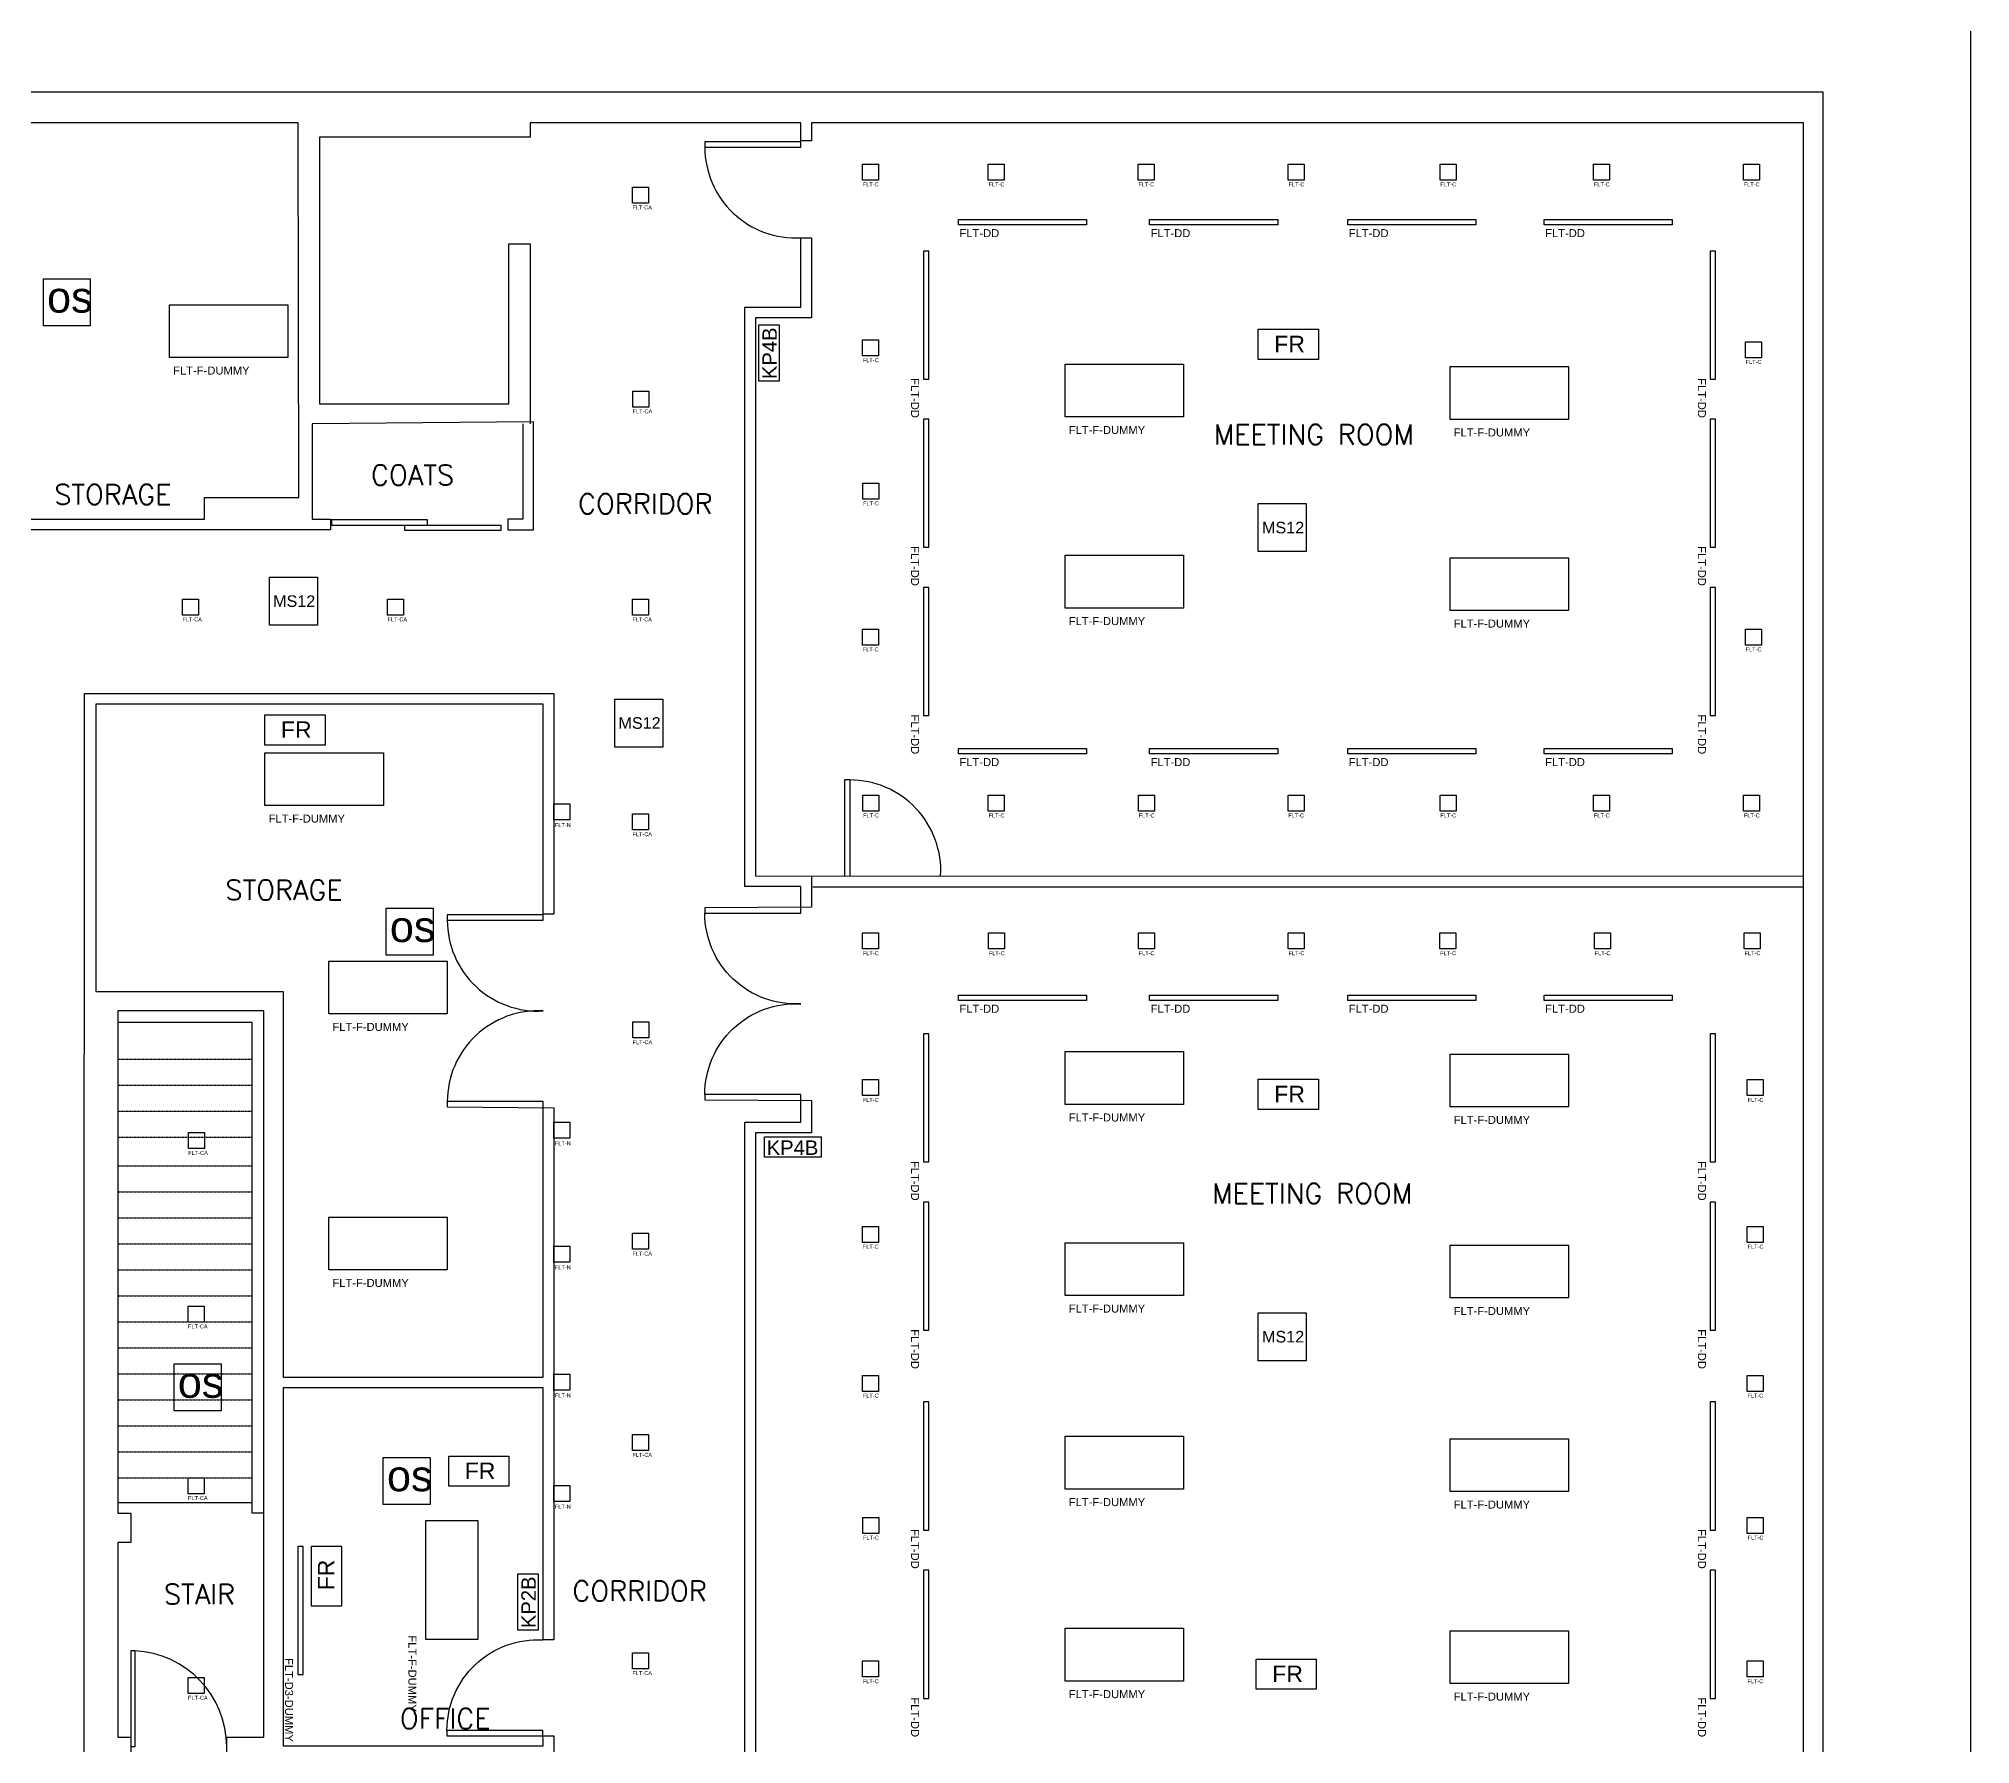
# Model space of a CAD drawing. Header units: feet. Extents: x 0 to 2574, y 0 to 1989.
# Drawn here: x 1850 to 2574, y 664 to 1304 of the extents above; entities that cross this region are included whole.
import ezdxf
from ezdxf.enums import TextEntityAlignment as Align

# ---------------------------------------------------------------- set-up
doc = ezdxf.new("R2010")
doc.units = ezdxf.units.FT
doc.header["$MEASUREMENT"] = 0
doc.linetypes.add('HIDDEN2', pattern=[0.1875, 0.125, -0.0625])
doc.layers.get('0').update_dxf_attribs({"color": 255})
doc.layers.add('FLT-FIXTURE', color=90, linetype='Continuous')
doc.layers.add('FLT-PERIPHERALS', color=140, linetype='Continuous')
doc.styles.add('SET200', font='romans.shx', dxfattribs={"height": 200})
doc.styles.get("Standard").update_dxf_attribs({"font": 'arial.ttf'})

# ---------------------------------------------------------------- blocks, each defined once
blk = doc.blocks.new('FLT-F-DUMMY')
at = {"layer": 'FLT-FIXTURE'}
blk.add_lwpolyline([(0, 19.78), (44.39, 19.78), (44.39, 0), (0, 0)], close=True, dxfattribs=at)
blk.add_attdef('FLT-F-DUMMY', (1.37, -6.41), '', height=3, dxfattribs=at)
blk = doc.blocks.new('FLT-DD')
at = {"layer": 'FLT-FIXTURE'}
blk.add_lwpolyline([(0, 2), (48, 2), (48, 0), (0, 0)], close=True, dxfattribs=at)
blk.add_attdef('FLT-DD', (0.36, -4.61), '', height=3, dxfattribs=at)
blk = doc.blocks.new('FLT-CA')
at = {"layer": 'FLT-FIXTURE'}
blk.add_lwpolyline([(0, 6), (6, 6), (6, 0), (0, 0)], close=True, dxfattribs=at)
blk.add_attdef('FLT-CA', (-0.03, -2.37), '', height=1.5, dxfattribs=at)
blk = doc.blocks.new('FLT-MS12')
at = {"layer": 'FLT-PERIPHERALS'}
blk.add_lwpolyline([(0, 18), (18, 18), (18, 0), (0, 0)], close=True, dxfattribs=at)
at = {"layer": 'FLT-PERIPHERALS', "insert": (1.4, 11.18), "char_height": 4.333, "attachment_point": 1}
blk.add_mtext_dynamic_manual_height_columns('MS12', width=17.9976, gutter_width=1, heights=[0], dxfattribs=at)
blk = doc.blocks.new('FLT-FR')
at = {"layer": 'FLT-FIXTURE'}
blk.add_lwpolyline([(0, 11.34), (22.51, 11.34), (22.51, 0), (0, 0)], close=True, dxfattribs=at)
at = {"layer": 'FLT-FIXTURE', "insert": (5.99, 8.89), "char_height": 6.17, "attachment_point": 1}
blk.add_mtext_dynamic_manual_height_columns('FR', width=17.4623, gutter_width=1, heights=[0], dxfattribs=at)
blk = doc.blocks.new('FLT-C')
at = {"layer": 'FLT-FIXTURE'}
blk.add_lwpolyline([(0, 6), (6, 6), (6, 0), (0, 0)], close=True, dxfattribs=at)
blk.add_attdef('FLT-C', (0.12, -2.34), '', height=1.5, dxfattribs=at)
blk = doc.blocks.new('FLT-KP4D')
at = {"layer": 'FLT-PERIPHERALS'}
blk.add_lwpolyline([(0, 7.56), (21.17, 7.56), (21.17, 0), (0, 0)], close=True, dxfattribs=at)
at = {"layer": 'FLT-PERIPHERALS', "insert": (0.81, 6.25), "char_height": 5.415, "attachment_point": 1}
blk.add_mtext_dynamic_manual_height_columns('KP4B', width=21.1686, gutter_width=1, heights=[0], dxfattribs=at)
blk = doc.blocks.new('FLT-D3-DUMMY')
at = {"layer": 'FLT-FIXTURE'}
blk.add_lwpolyline([(0, 0), (0, 2), (48, 2), (48, 0)], close=True, dxfattribs=at)
blk.add_attdef('FLT-D3-DUMMY', (6.22, -4.79), '', height=3, dxfattribs=at)
blk = doc.blocks.new('FLT-KP2D')
at = {"layer": 'FLT-PERIPHERALS'}
blk.add_lwpolyline([(0, 7.56), (21.17, 7.56), (21.17, 0), (0, 0)], close=True, dxfattribs=at)
at = {"layer": 'FLT-PERIPHERALS', "insert": (0.81, 6.25), "char_height": 5.415, "attachment_point": 1}
blk.add_mtext_dynamic_manual_height_columns('KP2B', width=21.1686, gutter_width=1, heights=[0], dxfattribs=at)
blk = doc.blocks.new('AN')
at = {"style": 'SET200'}
blk.add_attdef('AREA', text='', height=7.49, dxfattribs=at).set_placement((17.79, -9.96), align=Align.CENTER)
blk = doc.blocks.new('FLT- OS')
at = {"layer": 'FLT-PERIPHERALS'}
blk.add_lwpolyline([(0, 17.6), (17.6, 17.6), (17.6, 0), (0, 0)], close=True, dxfattribs=at)
at = {"layer": 'FLT-PERIPHERALS', "insert": (1.38, 16.52), "char_height": 11.596, "attachment_point": 1}
blk.add_mtext_dynamic_manual_height_columns('os', width=5.9177, gutter_width=1, heights=[0], dxfattribs=at)
blk = doc.blocks.new('FLT-N')
at = {"layer": 'FLT-FIXTURE'}
blk.add_lwpolyline([(0, 6), (5.99, 6), (5.99, 0), (0, 0)], close=True, dxfattribs=at)
blk.add_attdef('FLT-N', (0.34, -2.69), '', height=1.5, dxfattribs=at)

msp = doc.modelspace()

# ---------------------------------------------------------------- linework, layer by layer
for p, q in [((2153.96, 1025.98), (2153.96, 989.98)), ((1879.43, 755.04), (1929.8, 755.04))]:
    msp.add_line(p, q)
at = {"linetype": 'HIDDEN2', "ltscale": 0.5}
for p, q in [((1879.43, 921.29), (1929.8, 921.29)), ((1879.43, 911.54), (1929.8, 911.54)), ((1879.43, 901.79), (1929.8, 901.79)), ((1879.43, 892.04), (1929.8, 892.04)), ((1879.43, 881.29), (1929.8, 881.29)), ((1879.43, 871.54), (1929.8, 871.54)), ((1879.43, 861.79), (1929.8, 861.79)), ((1879.43, 852.04), (1929.8, 852.04)), ((1879.43, 842.29), (1929.8, 842.29)), ((1879.43, 832.54), (1929.8, 832.54)), ((1879.43, 822.79), (1929.8, 822.79)), ((1879.43, 813.04), (1929.8, 813.04)), ((1879.43, 803.29), (1929.8, 803.29)), ((1879.43, 793.54), (1929.8, 793.54)), ((1879.43, 783.79), (1929.8, 783.79)), ((1879.43, 774.04), (1929.8, 774.04)), ((1879.43, 764.29), (1929.8, 764.29))]:
    msp.add_line(p, q, dxfattribs=at)
msp.add_lwpolyline([(0, 1988.79), (2574.01, 1988.79), (2574.01, 0), (0, 0)], close=True)
for points in [[(54.61, 1284.04), (2518.76, 1284.04), (2518.76, 255.04)], [(2031.28, 1159.54), (2031.28, 1123.7), (2025.67, 1123.7), (2025.67, 1119.7), (2035.28, 1119.7), (2035.28, 1160.26), (1952.28, 1159.54), (1952.28, 1123.7), (1959.17, 1123.7), (1959.17, 1119.7), (1797.45, 1119.7), (1797.45, 1123.7), (1912.03, 1123.7), (1912.03, 1131.82), (1947.28, 1131.82), (1947.05, 1272.41), (1756.11, 1272.41), (1756.11, 1123.7), (1763.45, 1123.7), (1763.45, 1159.2)], [(2139.54, 989.99), (2139.54, 978.31), (2099.54, 978.04), (2099.54, 976.04), (2135.54, 976.04), (2135.54, 985.99), (2114.54, 985.99), (2114.54, 1203.28), (2135.54, 1203.28), (2135.54, 1229.28), (2139.54, 1229.28), (2139.54, 1199.28), (2118.54, 1199.28), (2118.54, 989.99), (2511.51, 989.85)], [(1995.63, 1121.51), (1995.63, 1123.51), (1959.63, 1123.51), (1959.63, 1121.51), (2023.04, 1121.51), (2023.04, 1119.51), (1987.04, 1119.51), (1987.04, 1121.51)], [(1885.8, 699.41), (1884.3, 699.41), (1884.3, 659.79), (1879.43, 659.79), (1879.43, 505.14), (1866.69, 505.14), (1866.68, 517.28), (1867.02, 1058.35), (2042.99, 1058.35), (2042.99, 975.63), (2038.99, 975.63), (2038.99, 1054.35), (1871.26, 1054.35), (1871.26, 946.66), (1941.43, 946.66), (1941.43, 802.11), (2038.99, 802.11), (2038.99, 905.36), (2002.99, 905.36)], [(2511.51, 985.83), (2139.98, 985.83)], [(2002.87, 653.88), (2038.87, 653.88), (2038.8, 659.79), (1920.3, 659.79), (1920.3, 667.04), (1934.18, 667.04), (1934.18, 939.41), (1879.43, 939.41), (1879.43, 751.04), (1884.3, 751.04), (1884.3, 740.04), (1879.43, 740.04), (1879.43, 667.04), (1884.3, 667.04)], [(1934.18, 751.04), (1929.8, 751.04), (1929.8, 935.04), (1879.43, 935.04)]]:
    msp.add_lwpolyline(points)
for points in [[(1964.56, 255.04, 0.402695), (1999.06, 219.04), (1999.06, 260.04), (2001.06, 260.04), (2001.05, 264.04), (2511.51, 264.04), (2511.51, 1272.41), (2139.54, 1272.41), (2139.54, 1265.55), (2135.54, 1265.55), (2135.54, 1272.41), (2034.05, 1272.41), (2034.05, 1267.04), (1955.05, 1267.04), (1955.05, 1167.04), (2026.05, 1167.04), (2026.05, 1227.04), (2034.05, 1227.04), (2034.05, 1159.54)], [(2099.54, 1263.28), (2135.54, 1263.28), (2135.54, 1265.28), (2099.54, 1265.28), (2099.54, 1263.28, 0.431046), (2135.54, 1229.28)], [(2187.96, 989.98, 0.431046), (2153.96, 1025.98), (2151.96, 1025.98), (2151.96, 989.98)], [(2002.99, 973.36), (2038.99, 973.36), (2038.99, 975.36), (2002.99, 975.36), (2002.99, 973.36, 0.431046), (2038.99, 939.36)], [(2099.54, 366.04), (2135.54, 366.04), (2135.54, 376), (2114.54, 376), (2114.54, 897.66), (2135.54, 897.66), (2135.54, 908.04), (2099.54, 908.04, -0.431046), (2135.54, 942.04, -0.431046), (2099.54, 976.04)], [(2038.99, 939.36, 0.431046), (2002.99, 905.36), (2002.99, 903.36), (2042.99, 903.08), (2042.99, 703.56), (2038.99, 703.56), (2038.99, 798.11), (1941.43, 798.11), (1941.43, 663.79), (2038.99, 663.79), (2038.87, 669.56), (2002.87, 669.56, -0.431046), (2038.87, 703.56)], [(2099.54, 908.04), (2099.54, 906.04), (2139.54, 905.76), (2139.54, 893.66), (2118.54, 893.66), (2118.54, 380), (2139.54, 380), (2139.54, 368.32), (2099.54, 368.04), (2099.54, 366.04, 0.431046), (2135.54, 332.04, 0.431046), (2099.54, 298.04), (2099.54, 296.04), (2139.54, 296.04), (2139.54, 264.04)], [(1920.3, 663.41, 0.401442), (1885.8, 699.41), (1885.8, 663.41), (1884.3, 663.41)], [(2002.87, 669.56), (2002.87, 667.56), (2042.99, 667.56), (2042.99, 655.88), (2002.87, 655.88), (2002.87, 653.88, 0.431046), (2038.87, 619.88)]]:
    msp.add_lwpolyline(points, format="xyb")

# ---------------------------------------------------------------- block references
for p, values in [((2310.08, 1161.72), {'AREA': 'MEETING ROOM'}), ((1972.17, 1146.52), {'AREA': 'COATS'}), ((1859.82, 1139.2), {'AREA': 'STORAGE'}), ((2059.44, 1135.76), {'AREA': 'CORRIDOR'}), ((1924, 990.93), {'AREA': 'STORAGE'}), ((2309.45, 877.19), {'AREA': 'MEETING ROOM'}), ((1892.32, 726.86), {'AREA': 'STAIR'}), ((2057.3, 728.11), {'AREA': 'CORRIDOR'}), ((1984.41, 680.25), {'AREA': 'OFFICE'})]:
    msp.add_blockref('AN', p).add_auto_attribs(values)
at = {"layer": 'FLT-FIXTURE'}
for name, p, values in [('FLT-C', (2158.66, 1250.86), {'FLT-C': 'FLT-C'}), ('FLT-C', (2205.81, 1250.86), {'FLT-C': 'FLT-C'}), ('FLT-C', (2262, 1250.86), {'FLT-C': 'FLT-C'}), ('FLT-C', (2318.28, 1250.86), {'FLT-C': 'FLT-C'}), ('FLT-C', (2375.19, 1250.86), {'FLT-C': 'FLT-C'}), ('FLT-C', (2432.74, 1250.86), {'FLT-C': 'FLT-C'}), ('FLT-C', (2488.93, 1250.86), {'FLT-C': 'FLT-C'}), ('FLT-CA', (2072.45, 1242.27), {'FLT-CA': 'FLT-CA'}), ('FLT-DD', (2194.66, 1234.1), {'FLT-DD': 'FLT-DD'}), ('FLT-DD', (2266.32, 1234.1), {'FLT-DD': 'FLT-DD'}), ('FLT-DD', (2340.61, 1234.1), {'FLT-DD': 'FLT-DD'}), ('FLT-DD', (2414.24, 1234.1), {'FLT-DD': 'FLT-DD'}), ('FLT-F-DUMMY', (1898.86, 1184.4), {'FLT-F-DUMMY': 'FLT-F-DUMMY'}), ('FLT-C', (2158.66, 1184.96), {'FLT-C': 'FLT-C'}), ('FLT-C', (2489.65, 1184.3), {'FLT-C': 'FLT-C'}), ('FLT-F-DUMMY', (2234.64, 1162.1), {'FLT-F-DUMMY': 'FLT-F-DUMMY'}), ('FLT-F-DUMMY', (2378.95, 1161.18), {'FLT-F-DUMMY': 'FLT-F-DUMMY'}), ('FLT-CA', (2072.53, 1165.81), {'FLT-CA': 'FLT-CA'}), ('FLT-C', (2158.75, 1131.25), {'FLT-C': 'FLT-C'}), ('FLT-F-DUMMY', (2234.64, 1090.45), {'FLT-F-DUMMY': 'FLT-F-DUMMY'}), ('FLT-F-DUMMY', (2378.95, 1089.53), {'FLT-F-DUMMY': 'FLT-F-DUMMY'}), ('FLT-CA', (1903.73, 1087.81), {'FLT-CA': 'FLT-CA'}), ('FLT-CA', (1980.63, 1087.81), {'FLT-CA': 'FLT-CA'}), ('FLT-CA', (2072.45, 1087.81), {'FLT-CA': 'FLT-CA'}), ('FLT-C', (2158.66, 1076.53), {'FLT-C': 'FLT-C'}), ('FLT-C', (2489.65, 1076.53), {'FLT-C': 'FLT-C'}), ('FLT-F-DUMMY', (1934.64, 1016.4), {'FLT-F-DUMMY': 'FLT-F-DUMMY'}), ('FLT-DD', (2194.66, 1035.78), {'FLT-DD': 'FLT-DD'}), ('FLT-DD', (2266.32, 1035.78), {'FLT-DD': 'FLT-DD'}), ('FLT-DD', (2340.61, 1035.78), {'FLT-DD': 'FLT-DD'}), ('FLT-DD', (2414.24, 1035.78), {'FLT-DD': 'FLT-DD'}), ('FLT-N', (2042.99, 1010.99), {'FLT-N': 'FLT-N'}), ('FLT-C', (2158.75, 1014.25), {'FLT-C': 'FLT-C'}), ('FLT-C', (2205.81, 1014.25), {'FLT-C': 'FLT-C'}), ('FLT-C', (2262.09, 1014.25), {'FLT-C': 'FLT-C'}), ('FLT-C', (2318.19, 1014.25), {'FLT-C': 'FLT-C'}), ('FLT-C', (2375.19, 1014.25), {'FLT-C': 'FLT-C'}), ('FLT-C', (2432.74, 1014.25), {'FLT-C': 'FLT-C'}), ('FLT-C', (2489.01, 1014.25), {'FLT-C': 'FLT-C'}), ('FLT-CA', (2072.45, 1007.27), {'FLT-CA': 'FLT-CA'}), ('FLT-C', (2158.66, 962.62), {'FLT-C': 'FLT-C'}), ('FLT-C', (2205.9, 962.62), {'FLT-C': 'FLT-C'}), ('FLT-C', (2262.09, 962.62), {'FLT-C': 'FLT-C'}), ('FLT-C', (2318.28, 962.62), {'FLT-C': 'FLT-C'}), ('FLT-C', (2375.1, 962.62), {'FLT-C': 'FLT-C'}), ('FLT-C', (2433.05, 962.62), {'FLT-C': 'FLT-C'}), ('FLT-C', (2489.25, 962.62), {'FLT-C': 'FLT-C'}), ('FLT-F-DUMMY', (1958.56, 938.31), {'FLT-F-DUMMY': 'FLT-F-DUMMY'}), ('FLT-DD', (2194.66, 943.32), {'FLT-DD': 'FLT-DD'}), ('FLT-DD', (2266.32, 943.32), {'FLT-DD': 'FLT-DD'}), ('FLT-DD', (2340.61, 943.32), {'FLT-DD': 'FLT-DD'}), ('FLT-DD', (2414.24, 943.32), {'FLT-DD': 'FLT-DD'}), ('FLT-CA', (2072.53, 929.27), {'FLT-CA': 'FLT-CA'}), ('FLT-F-DUMMY', (2234.64, 904.34), {'FLT-F-DUMMY': 'FLT-F-DUMMY'}), ('FLT-F-DUMMY', (2378.95, 903.43), {'FLT-F-DUMMY': 'FLT-F-DUMMY'}), ('FLT-C', (2158.66, 907.62), {'FLT-C': 'FLT-C'}), ('FLT-C', (2490.39, 907.62), {'FLT-C': 'FLT-C'}), ('FLT-CA', (1905.92, 887.78), {'FLT-CA': 'FLT-CA'}), ('FLT-N', (2042.99, 891.69), {'FLT-N': 'FLT-N'}), ('FLT-F-DUMMY', (1958.56, 842.31), {'FLT-F-DUMMY': 'FLT-F-DUMMY'}), ('FLT-CA', (2072.45, 850), {'FLT-CA': 'FLT-CA'}), ('FLT-C', (2158.66, 852.58), {'FLT-C': 'FLT-C'}), ('FLT-C', (2490.39, 852.58), {'FLT-C': 'FLT-C'}), ('FLT-N', (2042.99, 845.19), {'FLT-N': 'FLT-N'}), ('FLT-F-DUMMY', (2234.64, 832.69), {'FLT-F-DUMMY': 'FLT-F-DUMMY'}), ('FLT-F-DUMMY', (2378.95, 831.78), {'FLT-F-DUMMY': 'FLT-F-DUMMY'}), ('FLT-CA', (1905.83, 822.71), {'FLT-CA': 'FLT-CA'}), ('FLT-N', (2042.99, 797.15), {'FLT-N': 'FLT-N'}), ('FLT-C', (2158.66, 796.74), {'FLT-C': 'FLT-C'}), ('FLT-C', (2490.3, 796.74), {'FLT-C': 'FLT-C'}), ('FLT-CA', (2072.45, 774.56), {'FLT-CA': 'FLT-CA'}), ('FLT-F-DUMMY', (2234.64, 760.13), {'FLT-F-DUMMY': 'FLT-F-DUMMY'}), ('FLT-F-DUMMY', (2378.95, 759.21), {'FLT-F-DUMMY': 'FLT-F-DUMMY'}), ('FLT-CA', (1905.83, 758.35), {'FLT-CA': 'FLT-CA'}), ('FLT-N', (2042.99, 755.47), {'FLT-N': 'FLT-N'}), ('FLT-C', (2158.75, 743.5), {'FLT-C': 'FLT-C'}), ('FLT-C', (2490.39, 743.5), {'FLT-C': 'FLT-C'}), ('FLT-F-DUMMY', (2234.64, 688.13), {'FLT-F-DUMMY': 'FLT-F-DUMMY'}), ('FLT-F-DUMMY', (2378.95, 687.21), {'FLT-F-DUMMY': 'FLT-F-DUMMY'}), ('FLT-CA', (2072.45, 692.73), {'FLT-CA': 'FLT-CA'}), ('FLT-C', (2158.66, 689.66), {'FLT-C': 'FLT-C'}), ('FLT-C', (2490.3, 689.66), {'FLT-C': 'FLT-C'}), ('FLT-CA', (1905.83, 683.49), {'FLT-CA': 'FLT-CA'})]:
    msp.add_blockref(name, p, dxfattribs=at).add_auto_attribs(values)
ref = msp.add_blockref('FLT-DD', (2181.48, 1176.24), dxfattribs=dict(at, xscale=-1, rotation=270))
ref.add_attrib('FLT-DD', 'FLT-DD', (2176.87, 1176.61), dxfattribs={"height": 3, "rotation": 270})
ref = msp.add_blockref('FLT-DD', (2476.48, 1176.24), dxfattribs=dict(at, xscale=-1, rotation=270))
ref.add_attrib('FLT-DD', 'FLT-DD', (2471.87, 1176.61), dxfattribs={"height": 3, "rotation": 270})
for p in [(2307.05, 1183.65), (1934.64, 1039.06), (2307.05, 902.43), (2003.54, 761.15), (2306.3, 685.04)]:
    msp.add_blockref('FLT-FR', p, dxfattribs=at)
ref = msp.add_blockref('FLT-DD', (2181.48, 1113.26), dxfattribs=dict(at, xscale=-1, rotation=270))
ref.add_attrib('FLT-DD', 'FLT-DD', (2176.87, 1113.63), dxfattribs={"height": 3, "rotation": 270})
ref = msp.add_blockref('FLT-DD', (2476.48, 1113.26), dxfattribs=dict(at, xscale=-1, rotation=270))
ref.add_attrib('FLT-DD', 'FLT-DD', (2471.87, 1113.63), dxfattribs={"height": 3, "rotation": 270})
ref = msp.add_blockref('FLT-DD', (2181.48, 1050.14), dxfattribs=dict(at, xscale=-1, rotation=270))
ref.add_attrib('FLT-DD', 'FLT-DD', (2176.87, 1050.51), dxfattribs={"height": 3, "rotation": 270})
ref = msp.add_blockref('FLT-DD', (2476.48, 1050.14), dxfattribs=dict(at, xscale=-1, rotation=270))
ref.add_attrib('FLT-DD', 'FLT-DD', (2471.87, 1050.51), dxfattribs={"height": 3, "rotation": 270})
ref = msp.add_blockref('FLT-DD', (2181.48, 882.78), dxfattribs=dict(at, xscale=-1, rotation=270))
ref.add_attrib('FLT-DD', 'FLT-DD', (2176.87, 883.14), dxfattribs={"height": 3, "rotation": 270})
ref = msp.add_blockref('FLT-DD', (2476.48, 882.78), dxfattribs=dict(at, xscale=-1, rotation=270))
ref.add_attrib('FLT-DD', 'FLT-DD', (2471.87, 883.14), dxfattribs={"height": 3, "rotation": 270})
ref = msp.add_blockref('FLT-DD', (2181.48, 819.66), dxfattribs=dict(at, xscale=-1, rotation=270))
ref.add_attrib('FLT-DD', 'FLT-DD', (2176.87, 820.03), dxfattribs={"height": 3, "rotation": 270})
ref = msp.add_blockref('FLT-DD', (2476.48, 819.66), dxfattribs=dict(at, xscale=-1, rotation=270))
ref.add_attrib('FLT-DD', 'FLT-DD', (2471.87, 820.03), dxfattribs={"height": 3, "rotation": 270})
ref = msp.add_blockref('FLT-DD', (2181.48, 744.76), dxfattribs=dict(at, xscale=-1, rotation=270))
ref.add_attrib('FLT-DD', 'FLT-DD', (2176.87, 745.12), dxfattribs={"height": 3, "rotation": 270})
ref = msp.add_blockref('FLT-DD', (2476.48, 744.76), dxfattribs=dict(at, xscale=-1, rotation=270))
ref.add_attrib('FLT-DD', 'FLT-DD', (2471.87, 745.12), dxfattribs={"height": 3, "rotation": 270})
ref = msp.add_blockref('FLT-F-DUMMY', (1994.84, 703.87), dxfattribs=dict(at, xscale=-1, rotation=270))
ref.add_attrib('FLT-F-DUMMY', 'FLT-F-DUMMY', (1988.43, 705.24), dxfattribs={"height": 3, "rotation": 270})
ref = msp.add_blockref('FLT-D3-DUMMY', (1946.96, 690.53), dxfattribs=dict(at, xscale=-1, rotation=270))
ref.add_attrib('FLT-D3-DUMMY', 'FLT-D3-DUMMY', (1942.17, 696.75), dxfattribs={"height": 3, "rotation": 270})
at = {"layer": 'FLT-FIXTURE', "rotation": 90}
msp.add_blockref('FLT-FR', (1963.38, 716.18), dxfattribs=at)
at = {"layer": 'FLT-FIXTURE'}
ref = msp.add_blockref('FLT-DD', (2181.48, 681.64), dxfattribs=dict(at, xscale=-1, rotation=270))
ref.add_attrib('FLT-DD', 'FLT-DD', (2176.87, 682), dxfattribs={"height": 3, "rotation": 270})
ref = msp.add_blockref('FLT-DD', (2476.48, 681.64), dxfattribs=dict(at, xscale=-1, rotation=270))
ref.add_attrib('FLT-DD', 'FLT-DD', (2471.87, 682), dxfattribs={"height": 3, "rotation": 270})
at = {"layer": 'FLT-PERIPHERALS'}
for name, p in [('FLT- OS', (1851.56, 1196.28)), ('FLT-MS12', (2307.05, 1111.6)), ('FLT-MS12', (1936.29, 1084.02)), ('FLT-MS12', (2065.77, 1038.33)), ('FLT- OS', (1980.09, 960.28)), ('FLT-KP4D', (2121.94, 884.57)), ('FLT-MS12', (2307.05, 808.23)), ('FLT- OS', (1900.59, 789.41)), ('FLT- OS', (1979, 754.37))]:
    msp.add_blockref(name, p, dxfattribs=at)
at = {"layer": 'FLT-PERIPHERALS', "rotation": 90}
for name, p in [('FLT-KP4D', (2127.38, 1175.47)), ('FLT-KP2D', (2037.01, 707.17))]:
    msp.add_blockref(name, p, dxfattribs=at)

doc.saveas('drawing.dxf')
